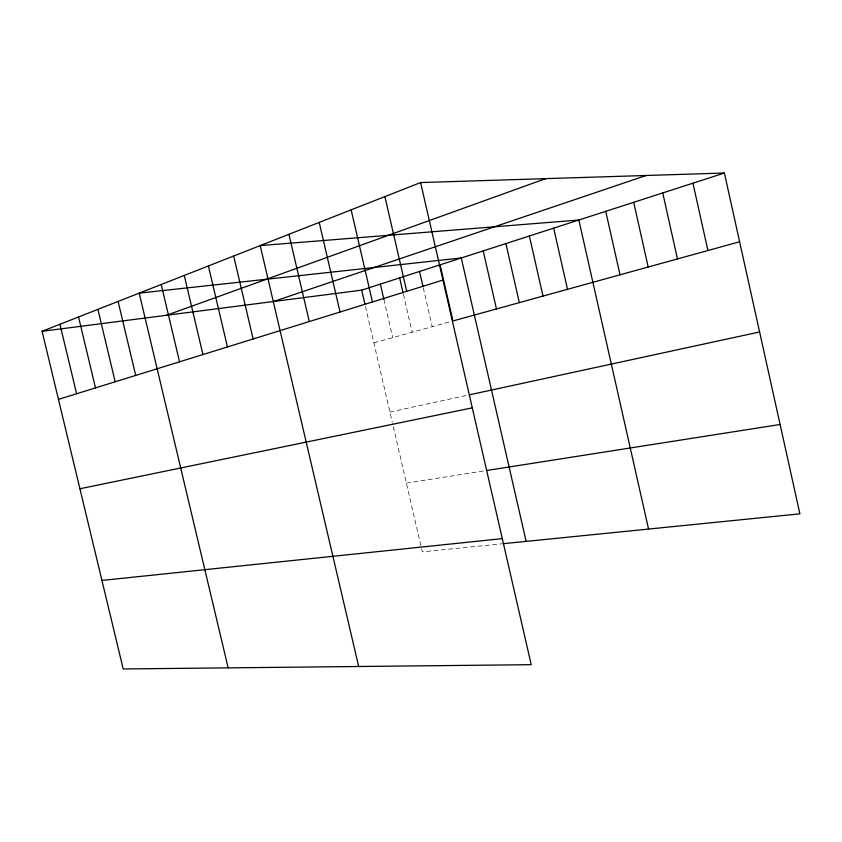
<?xml version="1.0" encoding="UTF-8"?>
<svg xmlns="http://www.w3.org/2000/svg" width="842" height="842" viewBox="0 0 842 842"><rect width="100%" height="100%" fill="white"/><g stroke="black" fill="none" stroke-linecap="round" stroke-linejoin="round"><path stroke-width="0.63" stroke-dasharray="4.21 3.16" d="M373.88 342.82L450.512 321.644M389.909 412.043L467.405 395.266M406.37 483.108L484.739 470.815M504.032 543.606L422.295 551.826L392.519 423.284M383.889 299.394L392.73 337.621M365.449 306.446L392.225 422.031M423.284 287.785L432.23 326.696M403.423 294.321L412.17 332.243"/><path stroke-width="1.26" d="M420.6 182.567L531.218 664.685L123.206 668.969L42.1 331.295L420.6 182.567L724.394 173.031L799.9 513.841L504.032 543.606M166.516 315.276L545.637 178.641M273.587 301.489L646.172 175.483M42.1 331.295L361.671 290.143L724.394 173.031M58.456 399.382L442.966 280.081M739.623 241.759L452.943 320.97L440.061 264.83M469.868 394.73L759.61 331.969M79.927 488.77L472.288 407.854M487.234 470.425L780.102 424.473M101.935 580.433L502.295 538.617M59.95 324.275L76.601 393.751M118.101 301.425L135.709 375.416M97.904 309.361L115.186 381.784M78.538 316.981L95.493 387.888M184.261 275.429L202.943 354.556M161.222 284.491L179.535 361.818M228.161 667.864L139.193 293.142L461.279 257.978L526.134 541.374M233.666 256.021L253.147 338.979M208.384 265.956L227.456 346.946M288.932 234.308L309.288 321.56M358.692 666.496L260.199 245.59L578.843 220.025L648.551 529.06M380.363 284.112L383.889 299.394M351.146 209.858L372.459 301.952M361.671 290.143L364.87 303.941M319.213 222.404L340.031 312.024M419.526 271.461L422.989 286.522M384.889 196.596L406.718 291.321M399.634 277.881L403.129 293.058M505.895 243.58L519.335 302.625M483.213 250.895L496.464 308.951M553.668 228.15L567.508 289.322M529.365 236.002L543.006 296.089M633.689 202.312L648.193 267.019M605.745 211.331L620.017 274.808M692.945 183.177L707.922 250.516M662.738 192.934L677.473 258.926"/></g></svg>
